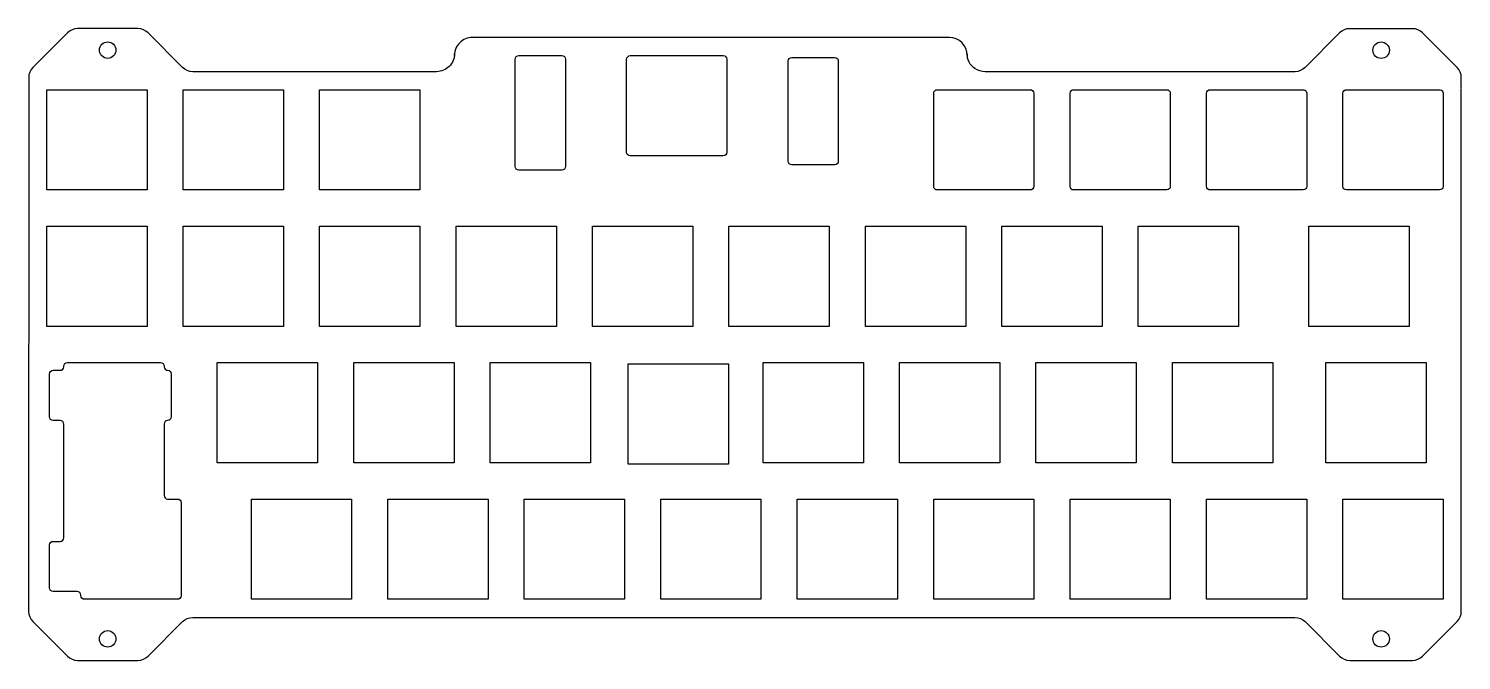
# Model space of a CAD drawing. Header units: millimetres. Extents: x -245 to -45, y 40 to 128.
import ezdxf

# ---------------------------------------------------------------- set-up
doc = ezdxf.new("R2010")
doc.units = ezdxf.units.MM
doc.layers.get('0').update_dxf_attribs({"linetype": 'CONTINUOUS'})

msp = doc.modelspace()

# ---------------------------------------------------------------- linework, layer by layer
for points in [[(-112.89, 122.41), (-113.08, 122.56), (-113.31, 122.78), (-113.51, 123.04), (-113.67, 123.31), (-113.79, 123.6), (-113.88, 123.91), (-113.92, 124.21), (-113.92, 124.21, -0.026184), (-113.93, 124.48), (-113.93, 124.24, 0.41418), (-116.43, 126.74), (-183.02, 126.74, 0.414214), (-185.52, 124.24), (-185.52, 124.48, -0.414217), (-188.02, 121.97), (-222.07, 121.97, -0.198915), (-223.48, 122.56), (-228.31, 127.39, 0.198912), (-229.73, 127.98), (-238.15, 127.98, 0.198912), (-239.56, 127.39), (-244.39, 122.56, 0.198912), (-244.97, 121.15), (-244.97, 119.86), (-244.98, 48.16, 0.024603), (-244.98, 47.94), (-244.98, 46.6, 0.198912), (-244.39, 45.19), (-239.56, 40.36, 0.198912), (-238.15, 39.77), (-229.73, 39.77, 0.198912), (-228.31, 40.36), (-223.49, 45.19, -0.198912), (-222.07, 45.77), (-68.18, 45.77, -0.198912), (-66.76, 45.19), (-61.94, 40.36, 0.198912), (-60.52, 39.77), (-51.78, 39.77, 0.198912), (-50.36, 40.36), (-45.54, 45.19, 0.198912), (-44.95, 46.6), (-44.95, 47.87), (-44.95, 55.3), (-44.95, 82.5), (-44.95, 119.55, 0.024769), (-44.95, 119.78), (-44.95, 119.88), (-44.95, 121.15, 0.198912), (-45.54, 122.56), (-50.36, 127.39, 0.198912), (-51.78, 127.97), (-60.52, 127.97, 0.198912), (-61.94, 127.39), (-66.76, 122.56, -0.195753), (-68.15, 121.97), (-111.43, 121.97, -0.155158), (-112.87, 122.43)], [(-170.04, 123.72), (-170.04, 108.72, -0.414214), (-170.54, 108.22), (-176.54, 108.22, -0.414214), (-177.04, 108.72), (-177.04, 123.72, -0.414214), (-176.54, 124.22), (-173.39, 124.22), (-173.39, 124.21), (-172.96, 124.21, -0.0354), (-172.89, 124.22), (-170.54, 124.22, -0.414214)], [(-147.99, 110.21), (-160.99, 110.21, -0.414214), (-161.49, 110.71), (-161.49, 123.71, -0.414214), (-160.99, 124.21), (-147.99, 124.21, -0.414214), (-147.49, 123.71), (-147.49, 110.71, -0.414214)], [(-131.94, 123.46), (-131.94, 109.46, -0.414214), (-132.44, 108.96), (-138.44, 108.96, -0.414214), (-138.94, 109.46), (-138.94, 123.46, -0.414214), (-138.44, 123.96), (-132.44, 123.96, -0.414214)], [(-105.13, 105.45), (-118.12, 105.45, -0.414214), (-118.62, 105.95), (-118.62, 118.95, -0.414214), (-118.12, 119.45), (-105.13, 119.45, -0.414214), (-104.63, 118.95), (-104.63, 105.95, -0.414214)], [(-86.08, 105.46), (-92.72, 105.46), (-92.72, 105.45), (-99.07, 105.45, -0.414214), (-99.57, 105.95), (-99.57, 118.95, -0.414214), (-99.07, 119.45), (-86.08, 119.45, -0.414214), (-85.58, 118.95), (-85.58, 105.96, -0.414214)], [(-80.02, 119.45), (-66.95, 119.45, -0.37334), (-66.53, 118.95), (-66.53, 105.96, -0.414214), (-67.03, 105.46), (-71.29, 105.46), (-71.29, 105.45), (-80.02, 105.45, -0.414214), (-80.53, 105.95), (-80.53, 118.95, -0.414214)], [(-60.98, 119.45), (-47.9, 119.45, -0.37334), (-47.48, 118.95), (-47.48, 105.96, -0.414214), (-47.98, 105.46), (-60.98, 105.46, -0.414214), (-61.48, 105.96), (-61.48, 118.95, -0.414214)], [(-240.57, 56.39, 0.414214), (-240.07, 56.89), (-240.07, 72.77, 0.414214), (-240.57, 73.27), (-241.57, 73.27, -0.414214), (-242.07, 73.77), (-242.07, 79.77, -0.414214), (-241.57, 80.27), (-240.57, 80.27, 0.414214), (-240.07, 80.77), (-240.07, 80.85, -0.414214), (-239.57, 81.36), (-226.57, 81.36, -0.414214), (-226.07, 80.85), (-226.07, 80.77, 0.414214), (-225.57, 80.27, -0.414214), (-225.07, 79.77), (-225.07, 73.77, -0.414214), (-225.57, 73.27, 0.414214), (-226.07, 72.77), (-226.07, 62.8, 0.414214), (-225.57, 62.3), (-224.19, 62.3, -0.414214), (-223.69, 61.81), (-223.69, 48.8, -0.414214), (-224.19, 48.3), (-237.19, 48.3, -0.414214), (-237.69, 48.8), (-237.69, 48.89, 0.414214), (-238.19, 49.39), (-241.57, 49.39, -0.414214), (-242.07, 49.89), (-242.07, 55.89, -0.414214), (-241.57, 56.39)]]:
    msp.add_lwpolyline(points, format="xyb", close=True)
for points in [[(-228.45, 105.45), (-242.45, 105.45), (-242.45, 119.45), (-228.45, 119.45)], [(-209.4, 105.45), (-223.4, 105.45), (-223.4, 119.45), (-209.4, 119.45)], [(-190.35, 105.45), (-204.35, 105.45), (-204.35, 119.45), (-190.35, 119.45)], [(-228.45, 86.4), (-242.45, 86.4), (-242.45, 100.4), (-228.45, 100.4)], [(-209.4, 86.4), (-223.4, 86.4), (-223.4, 100.4), (-209.4, 100.4)], [(-190.35, 86.4), (-204.35, 86.4), (-204.35, 100.4), (-190.35, 100.4)], [(-171.3, 86.4), (-185.3, 86.4), (-185.3, 100.4), (-171.3, 100.4)], [(-152.25, 86.4), (-166.25, 86.4), (-166.25, 100.4), (-152.25, 100.4)], [(-133.2, 86.4), (-147.2, 86.4), (-147.2, 100.4), (-133.2, 100.4)], [(-114.15, 86.4), (-128.15, 86.4), (-128.15, 100.4), (-114.15, 100.4)], [(-95.1, 86.4), (-109.1, 86.4), (-109.1, 100.4), (-95.1, 100.4)], [(-76.05, 86.4), (-90.05, 86.4), (-90.05, 100.4), (-76.05, 100.4)], [(-52.24, 86.4), (-66.24, 86.4), (-66.24, 100.4), (-52.24, 100.4)], [(-204.64, 67.35), (-218.64, 67.35), (-218.64, 81.35), (-204.64, 81.35)], [(-185.59, 67.35), (-199.59, 67.35), (-199.59, 81.35), (-185.59, 81.35)], [(-166.54, 67.35), (-180.54, 67.35), (-180.54, 81.35), (-166.54, 81.35)], [(-147.27, 67.18), (-161.27, 67.18), (-161.27, 81.18), (-147.27, 81.18)], [(-128.44, 67.35), (-142.44, 67.35), (-142.44, 81.35), (-128.44, 81.35)], [(-109.39, 67.35), (-123.39, 67.35), (-123.39, 81.35), (-109.39, 81.35)], [(-90.34, 67.35), (-104.34, 67.35), (-104.34, 81.35), (-90.34, 81.35)], [(-71.29, 67.35), (-85.29, 67.35), (-85.29, 81.35), (-71.29, 81.35)], [(-49.86, 67.35), (-63.86, 67.35), (-63.86, 81.35), (-49.86, 81.35)], [(-199.88, 48.3), (-213.88, 48.3), (-213.88, 62.3), (-199.88, 62.3)], [(-180.82, 48.3), (-194.82, 48.3), (-194.82, 62.3), (-180.82, 62.3)], [(-161.78, 48.3), (-175.78, 48.3), (-175.78, 62.3), (-161.78, 62.3)], [(-142.73, 48.3), (-156.72, 48.3), (-156.72, 62.3), (-142.73, 62.3)], [(-123.68, 48.3), (-137.68, 48.3), (-137.68, 62.3), (-123.68, 62.3)], [(-104.63, 48.3), (-118.62, 48.3), (-118.62, 62.3), (-104.63, 62.3)], [(-85.58, 48.3), (-99.57, 48.3), (-99.57, 62.3), (-85.58, 62.3)], [(-66.53, 48.3), (-80.53, 48.3), (-80.53, 62.3), (-66.53, 62.3)], [(-47.48, 48.3), (-61.48, 48.3), (-61.48, 62.3), (-47.48, 62.3)]]:
    msp.add_lwpolyline(points, close=True)
for centre in [(-233.94, 124.98), (-56.15, 124.97), (-233.94, 42.77), (-56.15, 42.77)]:
    msp.add_circle(centre, 1.15)

doc.saveas('drawing.dxf')
